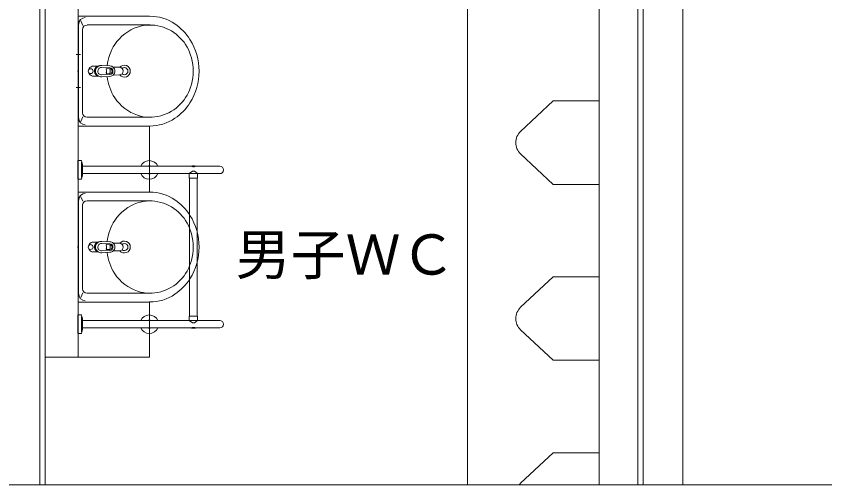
# Model space of a CAD drawing. Units: millimetres, scale not verified. Extents: x -10957 to 29043, y -19395 to 8905.
# Drawn here: x -9107 to -5429, y -19395 to -17264 of the extents above; entities that cross this region are included whole.
import ezdxf
from ezdxf.enums import TextEntityAlignment as Align

# ---------------------------------------------------------------- set-up
doc = ezdxf.new("R2010")
doc.units = ezdxf.units.MM
doc.header["$LTSCALE"] = 50
for name, color, linetype, lineweight in [('D-0', 7, 'Continuous', 18), ('D-7', 7, 'Continuous', 18), ('D-A', 7, 'Continuous', 18), ('F-F', 7, 'Continuous', 18)]:
    doc.layers.add(name, color=color, linetype=linetype, lineweight=lineweight)
doc.styles.add('ＭＳ ゴシック', font='')
doc.styles.get('ＭＳ ゴシック').set_extended_font_data('MS Gothic')

msp = doc.modelspace()

# ---------------------------------------------------------------- linework, layer by layer
at = {"layer": 'D-0'}
for p, q in [((-6075.03, -14623.69), (-6075.03, -19394.87)), ((-6255.03, -14958.69), (-6255.03, -19394.87)), ((-7055.03, -19394.87), (-7055.03, -14983.69)), ((-6455.03, -19394.87), (-6455.03, -14983.69)), ((-6280.03, -14983.69), (-6280.03, -19394.87)), ((-8975.03, -16203.69), (-8975.03, -19394.87)), ((-8825.03, -18813.69), (-8825.03, -16203.69)), ((-9000.03, -16228.69), (-9000.03, -19394.87)), ((-8500.13, -17263.79), (-8825.03, -17263.79)), ((-8825.03, -17763.59), (-8825.03, -17263.79)), ((-8813.63, -17284.79), (-8804.23, -17305.59)), ((-8823.03, -17727.59), (-8823.03, -17299.79)), ((-8805.03, -17513.69), (-8805.03, -17323.79)), ((-8498.13, -17303.79), (-8785.03, -17303.79)), ((-8825.03, -17411.29), (-8825.03, -17428.39)), ((-8825.03, -17428.39), (-8825.03, -17448.99)), ((-8825.03, -17428.69), (-8825.03, -17448.69)), ((-8835.03, -17438.69), (-8815.03, -17438.69)), ((-8825.03, -17448.99), (-8825.03, -17466.19)), ((-8735.13, -17491.29), (-8760.93, -17491.29)), ((-8718.83, -17496.79), (-8681.13, -17498.79)), ((-8717.63, -17487.79), (-8680.53, -17489.79)), ((-8694.13, -17502.09), (-8681.33, -17502.79)), ((-8637.93, -17496.29), (-8665.93, -17495.89)), ((-8805.03, -17513.69), (-8805.03, -17703.59)), ((-8759.53, -17536.09), (-8735.13, -17536.09)), ((-8681.13, -17528.59), (-8718.83, -17530.59)), ((-8717.73, -17539.59), (-8680.53, -17537.59)), ((-8681.33, -17524.59), (-8694.13, -17525.29)), ((-8665.93, -17531.49), (-8637.93, -17531.09)), ((-8825.03, -17578.69), (-8825.03, -17598.69)), ((-8835.03, -17588.69), (-8815.03, -17588.69)), ((-6455.03, -18028.7), (-6455.03, -17648.69)), ((-8813.63, -17742.59), (-8804.23, -17721.79)), ((-8498.13, -17723.59), (-8785.03, -17723.59)), ((-8500.13, -17763.59), (-8825.03, -17763.59)), ((-8500.03, -17763.69), (-8500.03, -18063.69)), ((-6665.03, -18028.7), (-6812.96, -17889.71)), ((-6455.03, -18028.7), (-6665.03, -18028.7)), ((-8500.13, -18063.79), (-8825.03, -18063.79)), ((-8825.03, -18563.59), (-8825.03, -18063.79)), ((-8813.63, -18084.79), (-8804.23, -18105.59)), ((-8823.03, -18527.59), (-8823.03, -18099.79)), ((-8805.03, -18313.69), (-8805.03, -18123.79)), ((-8498.13, -18103.79), (-8785.03, -18103.79)), ((-8825.03, -18211.29), (-8825.03, -18228.39)), ((-8825.03, -18228.39), (-8825.03, -18248.99)), ((-8825.03, -18228.69), (-8825.03, -18248.69)), ((-8825.03, -18248.99), (-8825.03, -18266.19)), ((-8805.03, -18313.69), (-8805.03, -18503.59)), ((-8735.13, -18291.29), (-8760.93, -18291.29)), ((-8718.83, -18296.79), (-8681.13, -18298.79)), ((-8717.63, -18287.79), (-8680.53, -18289.79)), ((-8694.13, -18302.09), (-8681.33, -18302.79)), ((-8637.93, -18296.29), (-8665.93, -18295.89)), ((-8759.53, -18336.09), (-8735.13, -18336.09)), ((-8681.13, -18328.59), (-8718.83, -18330.59)), ((-8717.73, -18339.59), (-8680.53, -18337.59)), ((-8681.33, -18324.59), (-8694.13, -18325.29)), ((-8665.93, -18331.49), (-8637.93, -18331.09)), ((-8825.03, -18378.69), (-8825.03, -18398.69)), ((-6455.03, -18828.7), (-6455.03, -18448.69)), ((-8813.63, -18542.59), (-8804.23, -18521.79)), ((-8498.13, -18523.59), (-8785.03, -18523.59)), ((-8500.13, -18563.59), (-8825.03, -18563.59)), ((-8500.03, -18813.69), (-8500.03, -18563.59)), ((-6665.03, -18828.7), (-6812.96, -18689.71)), ((-8500.03, -18813.69), (-8975.03, -18813.69)), ((-6455.03, -18828.7), (-6665.03, -18828.7)), ((-6455.03, -19394.87), (-6455.03, -19248.69))]:
    msp.add_line(p, q, dxfattribs=at)
for points in [[(-6455.03, -17648.69), (-6665.03, -17648.69), (-6812.96, -17787.68)], [(-6455.03, -18448.69), (-6665.03, -18448.69), (-6812.96, -18587.68)], [(-6455.03, -19248.69), (-6665.03, -19248.69), (-6812.96, -19387.68)]]:
    msp.add_lwpolyline(points, dxfattribs=at)
for centre, radius in [((-8768.43, -17513.69), 11), ((-8825.03, -17513.69), 2), ((-8825.03, -18313.69), 2), ((-8768.43, -18313.69), 11)]:
    msp.add_circle(centre, radius, dxfattribs=at)
for centre, radius, start, end in [((-8793.03, -17299.79), 29.9, 90, 180), ((-8500.13, -17468.79), 204.9, 55.85, 90), ((-8785.03, -17323.79), 19.9, 90, 180), ((-8491.73, -17502.69), 199.9, 108.39, 146.55), ((-8498.13, -17483.79), 179.9, 74.45, 108.39), ((-8503.43, -17502.99), 199.9, 14.45, 74.45), ((-8519.73, -17497.69), 239.9, 32.3, 55.85), ((-8475.13, -17513.69), 219.9, 146.55, 173.57), ((-8545.13, -17513.69), 269.9, 0, 32.3), ((-8545.13, -17513.69), 242.9, 345.54, 14.45), ((-8755.63, -17513.59), 22.9, 103.27, 166.62), ((-8728.33, -17513.59), 23.1, 163.77, 243.95), ((-8728.53, -17513.49), 22.8, 146.52, 163.77), ((-8723.93, -17513.69), 25.3, 140.29, 181.68), ((-8729.13, -17513.19), 22.2, 130.31, 146.52), ((-8721.13, -17513.69), 25.2, 139.2, 179.99), ((-8725.83, -17512.19), 22.9, 122.78, 140.29), ((-8729.73, -17512.39), 21.1, 114.21, 130.31), ((-8719.33, -17515.19), 27.5, 120.88, 139.2), ((-8725.43, -17512.69), 23.5, 114.19, 122.78), ((-8718.13, -17513.79), 17.8, 139.18, 180.03), ((-8725.43, -17512.69), 23.5, 104.62, 114.19), ((-8719.63, -17514.69), 27, 110.33, 120.88), ((-8720.03, -17512.19), 15.2, 117.52, 139.18), ((-8726.23, -17509.59), 20.3, 97.75, 104.62), ((-8719.63, -17514.69), 27, 98.64, 110.33), ((-8719.33, -17513.59), 16.8, 93.56, 117.52), ((-8719.23, -17517.29), 29.6, 86.84, 98.64), ((-8719.83, -17506.69), 9.9, 89.2, 93.56), ((-8719.63, -17512.49), 15.7, 86.91, 90), ((-8723.63, -17513.69), 27.5, 351.58, 16.47), ((-8694.33, -17505.09), 2.9, 86.96, 196.45), ((-8694.03, -17506.99), 13.4, 12.92, 18.43), ((-8681.83, -17513.69), 10.9, 272.78, 87.21), ((-8681.93, -17513.69), 15, 273.08, 86.91), ((-8723.23, -17513.69), 43.4, 347.07, 12.92), ((-8681.83, -17513.69), 23.9, 48.25, 86.79), ((-8681.83, -17513.69), 23.9, 311.74, 48.25), ((-8638.13, -17513.69), 17.4, 270.74, 89.25), ((-8615.03, -17513.69), 27, 219.94, 140.04), ((-8615.03, -17513.69), 16.2, 229.21, 130.78), ((-8755.63, -17513.59), 22.9, 194.61, 260.19), ((-8723.53, -17513.69), 25.7, 181.68, 203.72), ((-8724.83, -17514.19), 24.2, 203.72, 220.78), ((-8720.23, -17513.49), 26.1, 180.45, 202.06), ((-8721.43, -17513.89), 24.8, 202.06, 224.67), ((-8725.03, -17514.39), 24, 220.78, 236.47), ((-8719.33, -17511.89), 27.8, 224.67, 249.87), ((-8725.83, -17515.49), 22.6, 236.47, 245.7), ((-8718.93, -17513.79), 17, 180.03, 205.86), ((-8725.83, -17515.49), 22.6, 245.7, 262.31), ((-8718.43, -17513.59), 17.6, 205.86, 225.46), ((-8719.63, -17514.79), 15.8, 225.46, 273.08), ((-8719.33, -17511.89), 27.8, 249.87, 273.15), ((-8723.93, -17513.69), 27.8, 343.59, 351.58), ((-8694.33, -17522.29), 2.9, 163.54, 273.03), ((-8475.13, -17513.69), 219.9, 186.42, 213.44), ((-8694.03, -17520.39), 13.4, 341.56, 347.07), ((-8681.83, -17513.69), 23.9, 273.2, 311.74), ((-8545.13, -17513.69), 269.9, 327.69, 0), ((-8503.43, -17524.39), 199.9, 285.54, 345.54), ((-8491.73, -17524.69), 199.9, 213.44, 251.6), ((-8519.73, -17529.69), 239.9, 304.14, 327.69), ((-8793.03, -17727.59), 29.9, 180, 270), ((-8785.03, -17703.59), 19.9, 180, 270), ((-8498.13, -17543.59), 179.9, 251.6, 285.54), ((-8500.13, -17473.79), 249.9, 268.79, 270), ((-8500.13, -17558.59), 204.9, 270, 304.14), ((-6765.03, -17838.69), 70, 133.21393, 226.78597), ((-8793.03, -18099.79), 29.9, 90, 180), ((-8500.13, -18268.79), 204.9, 55.85, 90), ((-8785.03, -18123.79), 19.9, 90, 180), ((-8491.73, -18302.69), 199.9, 108.39, 146.55), ((-8498.13, -18283.79), 179.9, 74.45, 108.39), ((-8503.43, -18302.99), 199.9, 14.45, 74.45), ((-8519.73, -18297.69), 239.9, 32.3, 55.85), ((-8545.13, -18313.69), 269.9, 0, 32.3), ((-8475.13, -18313.69), 219.9, 146.55, 173.57), ((-8545.13, -18313.69), 242.9, 345.54, 14.45), ((-8755.63, -18313.59), 22.9, 103.27, 166.62), ((-8728.33, -18313.59), 23.1, 163.77, 243.95), ((-8728.53, -18313.49), 22.8, 146.52, 163.77), ((-8723.93, -18313.69), 25.3, 140.29, 181.68), ((-8723.53, -18313.69), 25.7, 181.68, 203.72), ((-8729.13, -18313.19), 22.2, 130.31, 146.52), ((-8721.13, -18313.69), 25.2, 139.2, 179.99), ((-8720.23, -18313.49), 26.1, 180.45, 202.06), ((-8725.83, -18312.19), 22.9, 122.78, 140.29), ((-8729.73, -18312.39), 21.1, 114.21, 130.31), ((-8719.33, -18315.19), 27.5, 120.88, 139.2), ((-8725.43, -18312.69), 23.5, 114.19, 122.78), ((-8718.13, -18313.79), 17.8, 139.18, 180.03), ((-8718.93, -18313.79), 17, 180.03, 205.86), ((-8725.43, -18312.69), 23.5, 104.62, 114.19), ((-8719.63, -18314.69), 27, 110.33, 120.88), ((-8720.03, -18312.19), 15.2, 117.52, 139.18), ((-8726.23, -18309.59), 20.3, 97.75, 104.62), ((-8719.63, -18314.69), 27, 98.64, 110.33), ((-8719.33, -18313.59), 16.8, 93.56, 117.52), ((-8719.23, -18317.29), 29.6, 86.84, 98.64), ((-8719.83, -18306.69), 9.9, 89.2, 93.56), ((-8719.63, -18312.49), 15.7, 86.91, 90), ((-8723.63, -18313.69), 27.5, 351.58, 16.47), ((-8694.33, -18305.09), 2.9, 86.96, 196.45), ((-8694.03, -18306.99), 13.4, 12.92, 18.43), ((-8681.83, -18313.69), 10.9, 272.78, 87.21), ((-8681.93, -18313.69), 15, 273.08, 86.91), ((-8723.23, -18313.69), 43.4, 347.07, 12.92), ((-8681.83, -18313.69), 23.9, 48.25, 86.79), ((-8681.83, -18313.69), 23.9, 311.74, 48.25), ((-8638.13, -18313.69), 17.4, 270.74, 89.25), ((-8615.03, -18313.69), 27, 219.94, 140.04), ((-8615.03, -18313.69), 16.2, 229.21, 130.78), ((-8545.13, -18313.69), 269.9, 327.69, 0), ((-8755.63, -18313.59), 22.9, 194.61, 260.19), ((-8724.83, -18314.19), 24.2, 203.72, 220.78), ((-8721.43, -18313.89), 24.8, 202.06, 224.67), ((-8725.03, -18314.39), 24, 220.78, 236.47), ((-8719.33, -18311.89), 27.8, 224.67, 249.87), ((-8725.83, -18315.49), 22.6, 236.47, 245.7), ((-8725.83, -18315.49), 22.6, 245.7, 262.31), ((-8718.43, -18313.59), 17.6, 205.86, 225.46), ((-8719.63, -18314.79), 15.8, 225.46, 273.08), ((-8719.33, -18311.89), 27.8, 249.87, 273.15), ((-8723.93, -18313.69), 27.8, 343.59, 351.58), ((-8694.33, -18322.29), 2.9, 163.54, 273.03), ((-8475.13, -18313.69), 219.9, 186.42, 213.44), ((-8694.03, -18320.39), 13.4, 341.56, 347.07), ((-8681.83, -18313.69), 23.9, 273.2, 311.74), ((-8503.43, -18324.39), 199.9, 285.54, 345.54), ((-8491.73, -18324.69), 199.9, 213.44, 251.6), ((-8519.73, -18329.69), 239.9, 304.14, 327.69), ((-8793.03, -18527.59), 29.9, 180, 270), ((-8785.03, -18503.59), 19.9, 180, 270), ((-8498.13, -18343.59), 179.9, 251.6, 285.54), ((-8500.13, -18273.79), 249.9, 268.79, 270), ((-8500.13, -18358.59), 204.9, 270, 304.14), ((-6765.03, -18638.69), 70, 133.21393, 226.78597), ((-6765.03, -19438.69), 70, 133.21393, 141.24959)]:
    msp.add_arc(centre, radius, start, end, dxfattribs=at)
at = {"layer": 'D-7'}
for p, q in [((-8827.42, -17920.24), (-8811.89, -17920.24)), ((-8827.42, -17920.24), (-8827.41, -18005.43)), ((-8810.34, -17927.98), (-8810.33, -17997.68)), ((-8805.35, -17944.09), (-8805.34, -17981.59)), ((-8805.34, -17945.83), (-8310.19, -17945.83)), ((-8310.19, -17945.83), (-8310.2, -17945.29)), ((-8310.2, -17945.29), (-8309.4, -17945.68)), ((-8310.19, -17945.83), (-8309.4, -17946.17)), ((-8292.91, -17946.15), (-8292.12, -17945.83)), ((-8292.86, -17945.67), (-8292.12, -17945.31)), ((-8292.12, -17945.83), (-8292.12, -17945.31)), ((-8292.12, -17945.83), (-8180.88, -17945.83)), ((-8805.35, -17979.87), (-8319.87, -17979.88)), ((-8305.66, -17969.07), (-8319.87, -17979.88)), ((-8317.87, -17979.88), (-8284.43, -17979.88)), ((-8305.07, -17968.88), (-8297.22, -17968.88)), ((-8282.4, -17979.88), (-8296.63, -17969.07)), ((-8282.4, -17979.88), (-8180.88, -17979.87)), ((-8827.41, -18005.43), (-8811.89, -18005.46)), ((-8320.23, -17998.92), (-8320.23, -17986.04)), ((-8319.2, -17999.91), (-8283.12, -17999.93)), ((-8318.24, -18627.43), (-8318.24, -17999.93)), ((-8284.07, -18627.42), (-8284.07, -17999.91)), ((-8282.1, -17998.92), (-8282.1, -17986.03)), ((-8827.42, -18707.13), (-8827.41, -18621.91)), ((-8827.41, -18621.91), (-8811.89, -18621.91)), ((-8810.33, -18629.66), (-8810.33, -18699.35)), ((-8805.35, -18645.74), (-8805.35, -18683.26)), ((-8805.35, -18647.45), (-8319.87, -18647.44)), ((-8320.23, -18628.45), (-8320.23, -18641.28)), ((-8305.68, -18658.31), (-8319.87, -18647.44)), ((-8319.19, -18627.43), (-8283.12, -18627.43)), ((-8317.87, -18647.44), (-8284.44, -18647.45)), ((-8282.4, -18647.44), (-8296.62, -18658.31)), ((-8282.4, -18647.44), (-8180.88, -18647.45)), ((-8282.1, -18628.44), (-8282.11, -18641.35)), ((-8805.34, -18681.55), (-8310.2, -18681.55)), ((-8309.4, -18681.22), (-8310.2, -18681.55)), ((-8310.2, -18681.55), (-8310.2, -18682.09)), ((-8309.44, -18681.71), (-8310.2, -18682.09)), ((-8305.07, -18658.5), (-8297.22, -18658.49)), ((-8292.12, -18681.55), (-8292.91, -18681.22)), ((-8292.12, -18682.07), (-8292.91, -18681.71)), ((-8292.12, -18681.55), (-8180.88, -18681.55)), ((-8292.12, -18681.55), (-8292.12, -18682.07)), ((-8827.42, -18707.13), (-8811.88, -18707.12))]:
    msp.add_line(p, q, dxfattribs=at)
for centre, radius, start, end in [((-8811.89, -17922.23), 2, 15.95608, 89.99995), ((-8954.52, -17963.06), 150.36, 7.28163, 15.95608), ((-8806.36, -17944.09), 1, 359.99995, 7.28163), ((-8501.63, -17962.85), 42.1, 23.8761, 156.12376), ((-8501.63, -17962.85), 19.05, 63.47461, 116.52525), ((-8301.16, -17985.41), 41.1, 77.31955, 102.68031), ((-8289.96, -17902.96), 46.92, 245.4866, 246.50006), ((-8289.96, -17903.45), 46.92, 245.4866, 246.50006), ((-8294.11, -17912.49), 36.54, 246.50017, 247.8017), ((-8294.11, -17913), 36.54, 246.50017, 247.8017), ((-8296.53, -17918.5), 30.01, 247.80206, 249.38846), ((-8296.53, -17919.01), 30.01, 247.80206, 249.38846), ((-8298.1, -17923.18), 25.59, 249.38902, 251.25407), ((-8298.08, -17922.64), 25.59, 249.38902, 251.25407), ((-8299.23, -17926.01), 22.06, 251.24081, 253.99846), ((-8299.23, -17926.53), 22.06, 251.24081, 253.99846), ((-8300.11, -17929.51), 18.94, 253.99553, 257.21098), ((-8300.1, -17929.01), 18.94, 253.99553, 257.21098), ((-8300.68, -17931.52), 16.38, 257.20813, 260.9201), ((-8300.68, -17932), 16.38, 257.20813, 260.9201), ((-8301, -17933.56), 14.28, 260.918, 265.16037), ((-8301, -17934.05), 14.28, 260.918, 265.16037), ((-8301.12, -17935.75), 12.61, 265.15997, 269.95334), ((-8301.11, -17935.25), 12.61, 265.15997, 269.95334), ((-8301.15, -17935.25), 12.61, 270.04649, 274.83987), ((-8301.15, -17935.75), 12.61, 270.04649, 274.83987), ((-8301.3, -17933.56), 14.28, 274.83948, 279.08186), ((-8301.3, -17934.05), 14.28, 274.83948, 279.08186), ((-8301.62, -17931.53), 16.38, 279.07974, 282.79172), ((-8301.62, -17932), 16.38, 279.07974, 282.79172), ((-8302.19, -17928.99), 18.94, 282.78889, 286.00435), ((-8302.19, -17929.51), 18.94, 282.78889, 286.00435), ((-8303.07, -17926.01), 22.06, 286.0014, 288.75903), ((-8303.07, -17926.53), 22.06, 286.0014, 288.75903), ((-8304.2, -17922.64), 25.59, 288.74579, 290.61084), ((-8304.2, -17923.18), 25.59, 288.74579, 290.61084), ((-8305.75, -17918.5), 30.01, 290.61136, 292.19774), ((-8305.75, -17919.02), 30.01, 290.61136, 292.19774), ((-8308.17, -17912.48), 36.54, 292.19815, 293.49966), ((-8308.17, -17913), 36.54, 292.19815, 293.49966), ((-8312.34, -17902.95), 46.92, 293.4998, 294.51324), ((-8312.34, -17903.45), 46.92, 293.4998, 294.51324), ((-8180.88, -17962.86), 17.04, 269.99995, 89.99995), ((-8954.52, -17962.66), 150.36, 344.04376, 352.71823), ((-8806.35, -17981.59), 1, 352.71822, 359.99995), ((-8501.63, -17962.85), 42.1, 203.8761, 336.12376), ((-8501.63, -17962.85), 19.05, 243.47459, 296.52525), ((-8260.04, -17986.04), 60.14, 174.12721, 179.99995), ((-8305.07, -17969.87), 1, 89.99995, 127.30847), ((-8297.22, -17969.86), 1, 52.69139, 89.99995), ((-8342.22, -17986.04), 60.14, 359.99995, 5.87265), ((-8811.87, -18003.45), 2, 269.99995, 344.04378), ((-8319.2, -17998.92), 1, 179.99995, 269.99995), ((-8283.12, -17998.92), 1, 269.99994, 359.99995), ((-8811.87, -18623.89), 2, 15.95608, 89.99995), ((-8954.52, -18664.73), 150.36, 7.28163, 15.95608), ((-8806.36, -18645.74), 1, 359.99995, 7.28163), ((-8501.64, -18664.53), 42.1, 23.8761, 156.12376), ((-8501.64, -18664.53), 19.05, 63.47461, 116.52525), ((-8260.06, -18641.35), 60.14, 179.99995, 185.87265), ((-8319.19, -18628.44), 1, 89.99995, 179.99995), ((-8283.12, -18628.42), 1, 359.99995, 89.99995), ((-8342.22, -18641.28), 60.14, 354.1272, 359.99995), ((-8180.88, -18664.51), 17.04, 269.99995, 89.99995), ((-8954.52, -18664.33), 150.36, 344.04376, 352.71823), ((-8806.36, -18683.25), 1, 352.71822, 359.99995), ((-8501.64, -18664.53), 42.1, 203.8761, 336.12376), ((-8501.64, -18664.53), 19.05, 243.47459, 296.52525), ((-8301.15, -18641.98), 41.1, 257.31955, 282.68031), ((-8293.54, -18715.9), 38.14, 113.38313, 114.62988), ((-8291.66, -18720.41), 42.56, 113.53909, 114.65681), ((-8291.03, -18721.68), 44.51, 112.31464, 113.38309), ((-8293.35, -18716.46), 38.29, 112.29662, 113.53923), ((-8297.98, -18704.76), 26.16, 110.49463, 112.31453), ((-8298.02, -18705.11), 26.01, 110.46622, 112.29666), ((-8295.3, -18713.62), 34.92, 109.61972, 110.64899), ((-8298.57, -18703.67), 24.47, 108.5175, 110.4662), ((-8296.89, -18707.64), 29.23, 108.86194, 110.49463), ((-8298.69, -18704.14), 24.84, 108.17281, 109.61984), ((-8297.88, -18706.58), 27.46, 106.86342, 108.17273), ((-8299.71, -18699.39), 20.53, 105.89839, 108.86203), ((-8300.12, -18698.94), 19.52, 105.40906, 108.5175), ((-8299.81, -18700.28), 20.83, 105.13666, 106.86354), ((-8305.07, -18657.47), 1, 232.69138, 269.99994), ((-8300.26, -18698.6), 19.11, 102.23117, 105.40907), ((-8299.77, -18699.14), 20.28, 102.89484, 105.89835), ((-8299.32, -18702.06), 22.69, 103.54982, 105.13666), ((-8300.42, -18697.4), 17.9, 101.29507, 103.54993), ((-8300.9, -18695.59), 16.04, 98.44821, 102.23123), ((-8300.82, -18694.52), 15.51, 98.97664, 102.89484), ((-8300.48, -18697.17), 17.68, 99.01158, 101.29507), ((-8300.9, -18694.02), 15.03, 94.94482, 98.97665), ((-8300.98, -18695.03), 15.48, 94.53578, 98.44826), ((-8301, -18693.94), 14.39, 96.20953, 99.01161), ((-8301.02, -18693.67), 14.11, 93.35559, 96.20969), ((-8301.16, -18692.82), 13.24, 89.9709, 94.53563), ((-8301.16, -18691.08), 12.08, 89.94154, 94.94473), ((-8301.15, -18691.4), 11.87, 89.9652, 93.35548), ((-8301.16, -18691.94), 12.38, 86.71391, 89.96513), ((-8301.15, -18691.67), 12.67, 85.17174, 89.94173), ((-8301.15, -18693.13), 13.59, 85.52228, 89.97086), ((-8301.22, -18692.99), 13.46, 83.72064, 86.71384), ((-8301.28, -18694.62), 15.03, 81.49338, 85.52225), ((-8301.3, -18693.19), 14.21, 80.90659, 85.17165), ((-8301.42, -18694.67), 15.15, 81.05776, 83.72076), ((-8301.67, -18695.45), 16.5, 77.22163, 80.90659), ((-8301.49, -18696.05), 16.55, 77.82672, 81.49356), ((-8301.62, -18696.17), 16.66, 78.63536, 81.05774), ((-8302.11, -18698.56), 19.07, 76.51947, 78.63522), ((-8302.17, -18697.71), 18.82, 73.98485, 77.22162), ((-8301.89, -18697.9), 18.44, 74.53272, 77.82677), ((-8302.55, -18700.27), 20.86, 74.79363, 76.51958), ((-8297.22, -18657.48), 1, 269.99995, 307.30847), ((-8302.99, -18702.02), 22.65, 73.20589, 74.79364), ((-8302.38, -18699.68), 20.27, 71.54044, 74.53272), ((-8303.11, -18701.02), 22.28, 71.25444, 73.9848), ((-8303.64, -18704.12), 24.82, 71.75767, 73.20587), ((-8304.2, -18704.16), 25.58, 69.38869, 71.25443), ((-8303.28, -18702.37), 23.09, 69.4756, 71.54048), ((-8304.45, -18706.62), 27.48, 70.44946, 71.75763), ((-8305.57, -18709.72), 30.77, 69.28148, 70.44962), ((-8304.94, -18706.73), 27.77, 67.76126, 69.47553), ((-8305.75, -18708.33), 30, 67.80188, 69.38872), ((-8307.67, -18713.47), 35.02, 66.40253, 67.76135), ((-8308.18, -18714.39), 36.54, 66.50011, 67.80186), ((-8312.34, -18723.86), 46.91, 65.48651, 66.50018), ((-8312.64, -18724.91), 47.5, 65.40115, 66.40268), ((-8811.82, -18705.11), 2, 269.99995, 344.04378)]:
    msp.add_arc(centre, radius, start, end, dxfattribs=at)
at = {"layer": 'F-F'}
msp.add_line((-10957.04, -19394.87), (29042.96, -19394.87), dxfattribs=at)

# ---------------------------------------------------------------- texts
at = {"layer": 'D-A', "style": 'ＭＳ ゴシック'}
msp.add_text('男子ＷＣ', height=183.3, dxfattribs=at).set_placement((-8108.81, -18494.27), align=Align.BOTTOM_LEFT)

doc.saveas('drawing.dxf')
